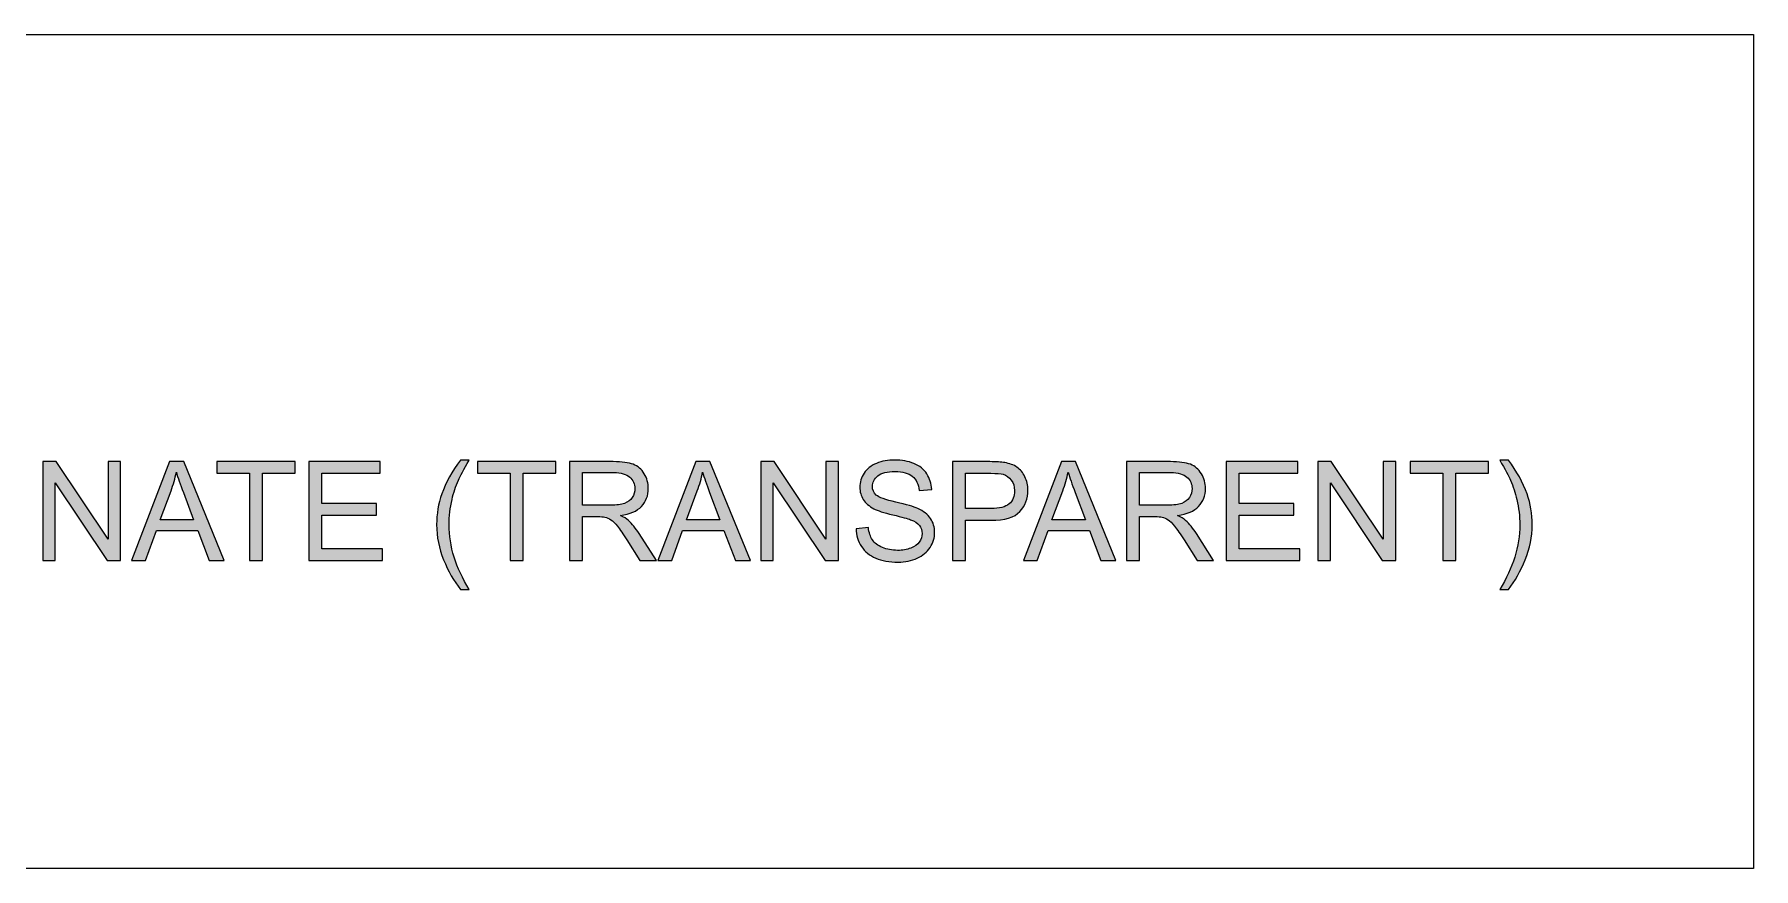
# Model space of a CAD drawing. Header units: inches. Extents: x -6.9 to 58.7, y -33.3 to 13.5.
# Drawn here: x 37.95 to 58.72, y -33.35 to -23.27 of the extents above; entities that cross this region are included whole.
import ezdxf

# ---------------------------------------------------------------- set-up
doc = ezdxf.new("R2010")
doc.units = ezdxf.units.IN
doc.header["$MEASUREMENT"] = 0
doc.layers.add('Layer 1', color=7, linetype='Continuous', lineweight=0)

# ---------------------------------------------------------------- blocks, each defined once
blk = doc.blocks.new('Block_1')
at = {"layer": 'Layer 1', "true_color": 0x000000, "transparency": 33554687}
h = blk.add_hatch(color=18, dxfattribs=at)
h.dxf.hatch_style = 2
edge = h.paths.add_edge_path()
edge.add_spline(control_points=[(38.052, -29.624), (38.052, -29.624), (38.052, -28.431), (38.052, -28.431), (38.052, -28.431), (38.214, -28.431), (38.214, -28.431), (38.214, -28.431), (38.841, -29.368), (38.841, -29.368), (38.841, -29.368), (38.841, -28.431), (38.841, -28.431), (38.841, -28.431), (38.992, -28.431), (38.992, -28.431), (38.992, -28.431), (38.992, -29.624), (38.992, -29.624), (38.992, -29.624), (38.83, -29.624), (38.83, -29.624), (38.83, -29.624), (38.203, -28.687), (38.203, -28.687), (38.203, -28.687), (38.203, -29.624), (38.203, -29.624), (38.203, -29.624), (38.052, -29.624), (38.052, -29.624)], knot_values=[0, 0, 0, 0, 1, 1, 1, 2, 2, 2, 3, 3, 3, 4, 4, 4, 5, 5, 5, 6, 6, 6, 7, 7, 7, 8, 8, 8, 9, 9, 9, 10, 10, 10, 10], degree=3, periodic=0)
h = blk.add_hatch(color=18, dxfattribs=at)
h.dxf.hatch_style = 2
edge = h.paths.add_edge_path()
edge.add_spline(control_points=[(39.471, -29.134), (39.471, -29.134), (39.875, -29.134), (39.875, -29.134), (39.875, -29.134), (39.751, -28.804), (39.751, -28.804), (39.713, -28.704), (39.684, -28.621), (39.666, -28.557), (39.651, -28.633), (39.629, -28.709), (39.602, -28.784), (39.602, -28.784), (39.471, -29.134), (39.471, -29.134)], knot_values=[0, 0, 0, 0, 1, 1, 1, 2, 2, 2, 3, 3, 3, 4, 4, 4, 5, 5, 5, 5], degree=3, periodic=0)
edge = h.paths.add_edge_path()
edge.add_spline(control_points=[(39.126, -29.624), (39.126, -29.624), (39.584, -28.431), (39.584, -28.431), (39.584, -28.431), (39.755, -28.431), (39.755, -28.431), (39.755, -28.431), (40.243, -29.624), (40.243, -29.624), (40.243, -29.624), (40.063, -29.624), (40.063, -29.624), (40.063, -29.624), (39.924, -29.263), (39.924, -29.263), (39.924, -29.263), (39.425, -29.263), (39.425, -29.263), (39.425, -29.263), (39.294, -29.624), (39.294, -29.624), (39.294, -29.624), (39.126, -29.624), (39.126, -29.624)], knot_values=[0, 0, 0, 0, 1, 1, 1, 2, 2, 2, 3, 3, 3, 4, 4, 4, 5, 5, 5, 6, 6, 6, 7, 7, 7, 8, 8, 8, 8], degree=3, periodic=0)
h = blk.add_hatch(color=18, dxfattribs=at)
h.dxf.hatch_style = 2
edge = h.paths.add_edge_path()
edge.add_spline(control_points=[(40.549, -29.624), (40.549, -29.624), (40.549, -28.572), (40.549, -28.572), (40.549, -28.572), (40.156, -28.572), (40.156, -28.572), (40.156, -28.572), (40.156, -28.431), (40.156, -28.431), (40.156, -28.431), (41.101, -28.431), (41.101, -28.431), (41.101, -28.431), (41.101, -28.572), (41.101, -28.572), (41.101, -28.572), (40.707, -28.572), (40.707, -28.572), (40.707, -28.572), (40.707, -29.624), (40.707, -29.624), (40.707, -29.624), (40.549, -29.624), (40.549, -29.624)], knot_values=[0, 0, 0, 0, 1, 1, 1, 2, 2, 2, 3, 3, 3, 4, 4, 4, 5, 5, 5, 6, 6, 6, 7, 7, 7, 8, 8, 8, 8], degree=3, periodic=0)
h = blk.add_hatch(color=18, dxfattribs=at)
h.dxf.hatch_style = 2
edge = h.paths.add_edge_path()
edge.add_spline(control_points=[(41.267, -29.624), (41.267, -29.624), (41.267, -28.431), (41.267, -28.431), (41.267, -28.431), (42.129, -28.431), (42.129, -28.431), (42.129, -28.431), (42.129, -28.572), (42.129, -28.572), (42.129, -28.572), (41.424, -28.572), (41.424, -28.572), (41.424, -28.572), (41.424, -28.937), (41.424, -28.937), (41.424, -28.937), (42.084, -28.937), (42.084, -28.937), (42.084, -28.937), (42.084, -29.077), (42.084, -29.077), (42.084, -29.077), (41.424, -29.077), (41.424, -29.077), (41.424, -29.077), (41.424, -29.484), (41.424, -29.484), (41.424, -29.484), (42.157, -29.484), (42.157, -29.484), (42.157, -29.484), (42.157, -29.624), (42.157, -29.624), (42.157, -29.624), (41.267, -29.624), (41.267, -29.624)], knot_values=[0, 0, 0, 0, 1, 1, 1, 2, 2, 2, 3, 3, 3, 4, 4, 4, 5, 5, 5, 6, 6, 6, 7, 7, 7, 8, 8, 8, 9, 9, 9, 10, 10, 10, 11, 11, 11, 12, 12, 12, 12], degree=3, periodic=0)
h = blk.add_hatch(color=18, dxfattribs=at)
h.dxf.hatch_style = 2
edge = h.paths.add_edge_path()
edge.add_spline(control_points=[(43.099, -29.975), (43.018, -29.873), (42.95, -29.754), (42.894, -29.617), (42.838, -29.48), (42.81, -29.339), (42.81, -29.192), (42.81, -29.063), (42.831, -28.939), (42.873, -28.821), (42.922, -28.684), (42.997, -28.547), (43.099, -28.411), (43.099, -28.411), (43.204, -28.411), (43.204, -28.411), (43.139, -28.524), (43.095, -28.604), (43.074, -28.653), (43.041, -28.727), (43.015, -28.806), (42.996, -28.887), (42.973, -28.988), (42.961, -29.09), (42.961, -29.193), (42.961, -29.454), (43.042, -29.715), (43.204, -29.975), (43.204, -29.975), (43.099, -29.975), (43.099, -29.975)], knot_values=[0, 0, 0, 0, 1, 1, 1, 2, 2, 2, 3, 3, 3, 4, 4, 4, 5, 5, 5, 6, 6, 6, 7, 7, 7, 8, 8, 8, 9, 9, 9, 10, 10, 10, 10], degree=3, periodic=0)
h = blk.add_hatch(color=18, dxfattribs=at)
h.dxf.hatch_style = 2
edge = h.paths.add_edge_path()
edge.add_spline(control_points=[(43.697, -29.624), (43.697, -29.624), (43.697, -28.572), (43.697, -28.572), (43.697, -28.572), (43.304, -28.572), (43.304, -28.572), (43.304, -28.572), (43.304, -28.431), (43.304, -28.431), (43.304, -28.431), (44.249, -28.431), (44.249, -28.431), (44.249, -28.431), (44.249, -28.572), (44.249, -28.572), (44.249, -28.572), (43.855, -28.572), (43.855, -28.572), (43.855, -28.572), (43.855, -29.624), (43.855, -29.624), (43.855, -29.624), (43.697, -29.624), (43.697, -29.624)], knot_values=[0, 0, 0, 0, 1, 1, 1, 2, 2, 2, 3, 3, 3, 4, 4, 4, 5, 5, 5, 6, 6, 6, 7, 7, 7, 8, 8, 8, 8], degree=3, periodic=0)
h = blk.add_hatch(color=18, dxfattribs=at)
h.dxf.hatch_style = 2
edge = h.paths.add_edge_path()
edge.add_spline(control_points=[(44.571, -28.958), (44.571, -28.958), (44.911, -28.958), (44.911, -28.958), (44.983, -28.958), (45.039, -28.95), (45.08, -28.935), (45.121, -28.92), (45.152, -28.897), (45.173, -28.864), (45.194, -28.831), (45.205, -28.795), (45.205, -28.757), (45.205, -28.7), (45.184, -28.654), (45.143, -28.618), (45.102, -28.581), (45.037, -28.563), (44.949, -28.563), (44.949, -28.563), (44.571, -28.563), (44.571, -28.563), (44.571, -28.563), (44.571, -28.958), (44.571, -28.958)], knot_values=[0, 0, 0, 0, 1, 1, 1, 2, 2, 2, 3, 3, 3, 4, 4, 4, 5, 5, 5, 6, 6, 6, 7, 7, 7, 8, 8, 8, 8], degree=3, periodic=0)
edge = h.paths.add_edge_path()
edge.add_spline(control_points=[(44.414, -29.624), (44.414, -29.624), (44.414, -28.431), (44.414, -28.431), (44.414, -28.431), (44.943, -28.431), (44.943, -28.431), (45.049, -28.431), (45.13, -28.442), (45.185, -28.463), (45.24, -28.485), (45.285, -28.523), (45.318, -28.577), (45.351, -28.631), (45.367, -28.691), (45.367, -28.757), (45.367, -28.841), (45.34, -28.913), (45.285, -28.971), (45.23, -29.029), (45.146, -29.066), (45.031, -29.081), (45.073, -29.102), (45.105, -29.121), (45.126, -29.141), (45.173, -29.183), (45.216, -29.236), (45.258, -29.3), (45.258, -29.3), (45.465, -29.624), (45.465, -29.624), (45.465, -29.624), (45.266, -29.624), (45.266, -29.624), (45.266, -29.624), (45.109, -29.376), (45.109, -29.376), (45.062, -29.304), (45.024, -29.25), (44.995, -29.212), (44.965, -29.174), (44.938, -29.147), (44.914, -29.132), (44.891, -29.117), (44.867, -29.106), (44.842, -29.1), (44.825, -29.096), (44.795, -29.095), (44.755, -29.095), (44.755, -29.095), (44.571, -29.095), (44.571, -29.095), (44.571, -29.095), (44.571, -29.624), (44.571, -29.624), (44.571, -29.624), (44.414, -29.624), (44.414, -29.624)], knot_values=[0, 0, 0, 0, 1, 1, 1, 2, 2, 2, 3, 3, 3, 4, 4, 4, 5, 5, 5, 6, 6, 6, 7, 7, 7, 8, 8, 8, 9, 9, 9, 10, 10, 10, 11, 11, 11, 12, 12, 12, 13, 13, 13, 14, 14, 14, 15, 15, 15, 16, 16, 16, 17, 17, 17, 18, 18, 18, 19, 19, 19, 19], degree=3, periodic=0)
h = blk.add_hatch(color=18, dxfattribs=at)
h.dxf.hatch_style = 2
edge = h.paths.add_edge_path()
edge.add_spline(control_points=[(45.828, -29.134), (45.828, -29.134), (46.232, -29.134), (46.232, -29.134), (46.232, -29.134), (46.108, -28.804), (46.108, -28.804), (46.07, -28.704), (46.042, -28.621), (46.023, -28.557), (46.008, -28.633), (45.987, -28.709), (45.959, -28.784), (45.959, -28.784), (45.828, -29.134), (45.828, -29.134)], knot_values=[0, 0, 0, 0, 1, 1, 1, 2, 2, 2, 3, 3, 3, 4, 4, 4, 5, 5, 5, 5], degree=3, periodic=0)
edge = h.paths.add_edge_path()
edge.add_spline(control_points=[(45.484, -29.624), (45.484, -29.624), (45.942, -28.431), (45.942, -28.431), (45.942, -28.431), (46.112, -28.431), (46.112, -28.431), (46.112, -28.431), (46.6, -29.624), (46.6, -29.624), (46.6, -29.624), (46.42, -29.624), (46.42, -29.624), (46.42, -29.624), (46.281, -29.263), (46.281, -29.263), (46.281, -29.263), (45.782, -29.263), (45.782, -29.263), (45.782, -29.263), (45.651, -29.624), (45.651, -29.624), (45.651, -29.624), (45.484, -29.624), (45.484, -29.624)], knot_values=[0, 0, 0, 0, 1, 1, 1, 2, 2, 2, 3, 3, 3, 4, 4, 4, 5, 5, 5, 6, 6, 6, 7, 7, 7, 8, 8, 8, 8], degree=3, periodic=0)
h = blk.add_hatch(color=18, dxfattribs=at)
h.dxf.hatch_style = 2
edge = h.paths.add_edge_path()
edge.add_spline(control_points=[(46.725, -29.624), (46.725, -29.624), (46.725, -28.431), (46.725, -28.431), (46.725, -28.431), (46.887, -28.431), (46.887, -28.431), (46.887, -28.431), (47.513, -29.368), (47.513, -29.368), (47.513, -29.368), (47.513, -28.431), (47.513, -28.431), (47.513, -28.431), (47.665, -28.431), (47.665, -28.431), (47.665, -28.431), (47.665, -29.624), (47.665, -29.624), (47.665, -29.624), (47.503, -29.624), (47.503, -29.624), (47.503, -29.624), (46.876, -28.687), (46.876, -28.687), (46.876, -28.687), (46.876, -29.624), (46.876, -29.624), (46.876, -29.624), (46.725, -29.624), (46.725, -29.624)], knot_values=[0, 0, 0, 0, 1, 1, 1, 2, 2, 2, 3, 3, 3, 4, 4, 4, 5, 5, 5, 6, 6, 6, 7, 7, 7, 8, 8, 8, 9, 9, 9, 10, 10, 10, 10], degree=3, periodic=0)
h = blk.add_hatch(color=18, dxfattribs=at)
h.dxf.hatch_style = 2
edge = h.paths.add_edge_path()
edge.add_spline(control_points=[(47.876, -29.241), (47.876, -29.241), (48.025, -29.228), (48.025, -29.228), (48.032, -29.288), (48.049, -29.337), (48.074, -29.375), (48.1, -29.413), (48.14, -29.444), (48.195, -29.468), (48.249, -29.491), (48.31, -29.503), (48.378, -29.503), (48.438, -29.503), (48.491, -29.494), (48.537, -29.476), (48.583, -29.458), (48.618, -29.434), (48.64, -29.403), (48.663, -29.371), (48.674, -29.337), (48.674, -29.3), (48.674, -29.263), (48.663, -29.23), (48.641, -29.202), (48.62, -29.174), (48.584, -29.151), (48.534, -29.132), (48.502, -29.119), (48.431, -29.1), (48.321, -29.074), (48.212, -29.047), (48.135, -29.023), (48.091, -28.999), (48.034, -28.969), (47.992, -28.932), (47.964, -28.888), (47.936, -28.844), (47.922, -28.794), (47.922, -28.74), (47.922, -28.679), (47.939, -28.623), (47.973, -28.571), (48.007, -28.518), (48.057, -28.479), (48.123, -28.452), (48.189, -28.424), (48.262, -28.411), (48.342, -28.411), (48.43, -28.411), (48.508, -28.425), (48.576, -28.454), (48.643, -28.482), (48.695, -28.524), (48.732, -28.579), (48.768, -28.635), (48.787, -28.697), (48.79, -28.767), (48.79, -28.767), (48.639, -28.779), (48.639, -28.779), (48.631, -28.703), (48.603, -28.646), (48.556, -28.608), (48.509, -28.569), (48.44, -28.55), (48.348, -28.55), (48.253, -28.55), (48.183, -28.568), (48.14, -28.603), (48.096, -28.638), (48.074, -28.68), (48.074, -28.729), (48.074, -28.772), (48.09, -28.807), (48.12, -28.835), (48.151, -28.863), (48.23, -28.891), (48.358, -28.92), (48.487, -28.949), (48.575, -28.974), (48.623, -28.996), (48.692, -29.028), (48.743, -29.069), (48.776, -29.118), (48.809, -29.167), (48.826, -29.223), (48.826, -29.287), (48.826, -29.351), (48.808, -29.411), (48.771, -29.467), (48.735, -29.523), (48.683, -29.567), (48.615, -29.598), (48.547, -29.629), (48.47, -29.645), (48.385, -29.645), (48.277, -29.645), (48.186, -29.629), (48.114, -29.597), (48.041, -29.566), (47.983, -29.519), (47.942, -29.455), (47.9, -29.392), (47.878, -29.321), (47.876, -29.241)], knot_values=[0, 0, 0, 0, 1, 1, 1, 2, 2, 2, 3, 3, 3, 4, 4, 4, 5, 5, 5, 6, 6, 6, 7, 7, 7, 8, 8, 8, 9, 9, 9, 10, 10, 10, 11, 11, 11, 12, 12, 12, 13, 13, 13, 14, 14, 14, 15, 15, 15, 16, 16, 16, 17, 17, 17, 18, 18, 18, 19, 19, 19, 20, 20, 20, 21, 21, 21, 22, 22, 22, 23, 23, 23, 24, 24, 24, 25, 25, 25, 26, 26, 26, 27, 27, 27, 28, 28, 28, 29, 29, 29, 30, 30, 30, 31, 31, 31, 32, 32, 32, 33, 33, 33, 34, 34, 34, 35, 35, 35, 35], degree=3, periodic=0)
h = blk.add_hatch(color=18, dxfattribs=at)
h.dxf.hatch_style = 2
edge = h.paths.add_edge_path()
edge.add_spline(control_points=[(49.2, -28.998), (49.2, -28.998), (49.508, -28.998), (49.508, -28.998), (49.61, -28.998), (49.682, -28.979), (49.725, -28.942), (49.768, -28.904), (49.79, -28.85), (49.79, -28.781), (49.79, -28.731), (49.777, -28.689), (49.752, -28.653), (49.726, -28.617), (49.693, -28.594), (49.652, -28.583), (49.625, -28.576), (49.576, -28.572), (49.505, -28.572), (49.505, -28.572), (49.2, -28.572), (49.2, -28.572), (49.2, -28.572), (49.2, -28.998), (49.2, -28.998)], knot_values=[0, 0, 0, 0, 1, 1, 1, 2, 2, 2, 3, 3, 3, 4, 4, 4, 5, 5, 5, 6, 6, 6, 7, 7, 7, 8, 8, 8, 8], degree=3, periodic=0)
edge = h.paths.add_edge_path()
edge.add_spline(control_points=[(49.042, -29.624), (49.042, -29.624), (49.042, -28.431), (49.042, -28.431), (49.042, -28.431), (49.492, -28.431), (49.492, -28.431), (49.571, -28.431), (49.631, -28.435), (49.673, -28.443), (49.732, -28.452), (49.781, -28.471), (49.82, -28.498), (49.86, -28.526), (49.892, -28.564), (49.916, -28.614), (49.94, -28.663), (49.952, -28.717), (49.952, -28.776), (49.952, -28.878), (49.92, -28.964), (49.855, -29.034), (49.791, -29.104), (49.674, -29.139), (49.506, -29.139), (49.506, -29.139), (49.2, -29.139), (49.2, -29.139), (49.2, -29.139), (49.2, -29.624), (49.2, -29.624), (49.2, -29.624), (49.042, -29.624), (49.042, -29.624)], knot_values=[0, 0, 0, 0, 1, 1, 1, 2, 2, 2, 3, 3, 3, 4, 4, 4, 5, 5, 5, 6, 6, 6, 7, 7, 7, 8, 8, 8, 9, 9, 9, 10, 10, 10, 11, 11, 11, 11], degree=3, periodic=0)
h = blk.add_hatch(color=18, dxfattribs=at)
h.dxf.hatch_style = 2
edge = h.paths.add_edge_path()
edge.add_spline(control_points=[(50.243, -29.134), (50.243, -29.134), (50.647, -29.134), (50.647, -29.134), (50.647, -29.134), (50.523, -28.804), (50.523, -28.804), (50.485, -28.704), (50.457, -28.621), (50.438, -28.557), (50.423, -28.633), (50.402, -28.709), (50.374, -28.784), (50.374, -28.784), (50.243, -29.134), (50.243, -29.134)], knot_values=[0, 0, 0, 0, 1, 1, 1, 2, 2, 2, 3, 3, 3, 4, 4, 4, 5, 5, 5, 5], degree=3, periodic=0)
edge = h.paths.add_edge_path()
edge.add_spline(control_points=[(49.899, -29.624), (49.899, -29.624), (50.357, -28.431), (50.357, -28.431), (50.357, -28.431), (50.527, -28.431), (50.527, -28.431), (50.527, -28.431), (51.015, -29.624), (51.015, -29.624), (51.015, -29.624), (50.835, -29.624), (50.835, -29.624), (50.835, -29.624), (50.696, -29.263), (50.696, -29.263), (50.696, -29.263), (50.197, -29.263), (50.197, -29.263), (50.197, -29.263), (50.066, -29.624), (50.066, -29.624), (50.066, -29.624), (49.899, -29.624), (49.899, -29.624)], knot_values=[0, 0, 0, 0, 1, 1, 1, 2, 2, 2, 3, 3, 3, 4, 4, 4, 5, 5, 5, 6, 6, 6, 7, 7, 7, 8, 8, 8, 8], degree=3, periodic=0)
h = blk.add_hatch(color=18, dxfattribs=at)
h.dxf.hatch_style = 2
edge = h.paths.add_edge_path()
edge.add_spline(control_points=[(51.302, -28.958), (51.302, -28.958), (51.641, -28.958), (51.641, -28.958), (51.713, -28.958), (51.77, -28.95), (51.81, -28.935), (51.851, -28.92), (51.882, -28.897), (51.903, -28.864), (51.924, -28.831), (51.935, -28.795), (51.935, -28.757), (51.935, -28.7), (51.914, -28.654), (51.873, -28.618), (51.832, -28.581), (51.768, -28.563), (51.679, -28.563), (51.679, -28.563), (51.302, -28.563), (51.302, -28.563), (51.302, -28.563), (51.302, -28.958), (51.302, -28.958)], knot_values=[0, 0, 0, 0, 1, 1, 1, 2, 2, 2, 3, 3, 3, 4, 4, 4, 5, 5, 5, 6, 6, 6, 7, 7, 7, 8, 8, 8, 8], degree=3, periodic=0)
edge = h.paths.add_edge_path()
edge.add_spline(control_points=[(51.144, -29.624), (51.144, -29.624), (51.144, -28.431), (51.144, -28.431), (51.144, -28.431), (51.673, -28.431), (51.673, -28.431), (51.779, -28.431), (51.86, -28.442), (51.915, -28.463), (51.971, -28.485), (52.015, -28.523), (52.048, -28.577), (52.081, -28.631), (52.098, -28.691), (52.098, -28.757), (52.098, -28.841), (52.07, -28.913), (52.015, -28.971), (51.961, -29.029), (51.876, -29.066), (51.761, -29.081), (51.803, -29.102), (51.835, -29.121), (51.857, -29.141), (51.903, -29.183), (51.946, -29.236), (51.988, -29.3), (51.988, -29.3), (52.195, -29.624), (52.195, -29.624), (52.195, -29.624), (51.997, -29.624), (51.997, -29.624), (51.997, -29.624), (51.839, -29.376), (51.839, -29.376), (51.793, -29.304), (51.755, -29.25), (51.725, -29.212), (51.695, -29.174), (51.668, -29.147), (51.645, -29.132), (51.621, -29.117), (51.597, -29.106), (51.573, -29.1), (51.555, -29.096), (51.525, -29.095), (51.485, -29.095), (51.485, -29.095), (51.302, -29.095), (51.302, -29.095), (51.302, -29.095), (51.302, -29.624), (51.302, -29.624), (51.302, -29.624), (51.144, -29.624), (51.144, -29.624)], knot_values=[0, 0, 0, 0, 1, 1, 1, 2, 2, 2, 3, 3, 3, 4, 4, 4, 5, 5, 5, 6, 6, 6, 7, 7, 7, 8, 8, 8, 9, 9, 9, 10, 10, 10, 11, 11, 11, 12, 12, 12, 13, 13, 13, 14, 14, 14, 15, 15, 15, 16, 16, 16, 17, 17, 17, 18, 18, 18, 19, 19, 19, 19], degree=3, periodic=0)
h = blk.add_hatch(color=18, dxfattribs=at)
h.dxf.hatch_style = 2
edge = h.paths.add_edge_path()
edge.add_spline(control_points=[(52.348, -29.624), (52.348, -29.624), (52.348, -28.431), (52.348, -28.431), (52.348, -28.431), (53.211, -28.431), (53.211, -28.431), (53.211, -28.431), (53.211, -28.572), (53.211, -28.572), (53.211, -28.572), (52.506, -28.572), (52.506, -28.572), (52.506, -28.572), (52.506, -28.937), (52.506, -28.937), (52.506, -28.937), (53.166, -28.937), (53.166, -28.937), (53.166, -28.937), (53.166, -29.077), (53.166, -29.077), (53.166, -29.077), (52.506, -29.077), (52.506, -29.077), (52.506, -29.077), (52.506, -29.484), (52.506, -29.484), (52.506, -29.484), (53.238, -29.484), (53.238, -29.484), (53.238, -29.484), (53.238, -29.624), (53.238, -29.624), (53.238, -29.624), (52.348, -29.624), (52.348, -29.624)], knot_values=[0, 0, 0, 0, 1, 1, 1, 2, 2, 2, 3, 3, 3, 4, 4, 4, 5, 5, 5, 6, 6, 6, 7, 7, 7, 8, 8, 8, 9, 9, 9, 10, 10, 10, 11, 11, 11, 12, 12, 12, 12], degree=3, periodic=0)
h = blk.add_hatch(color=18, dxfattribs=at)
h.dxf.hatch_style = 2
edge = h.paths.add_edge_path()
edge.add_spline(control_points=[(53.455, -29.624), (53.455, -29.624), (53.455, -28.431), (53.455, -28.431), (53.455, -28.431), (53.617, -28.431), (53.617, -28.431), (53.617, -28.431), (54.244, -29.368), (54.244, -29.368), (54.244, -29.368), (54.244, -28.431), (54.244, -28.431), (54.244, -28.431), (54.395, -28.431), (54.395, -28.431), (54.395, -28.431), (54.395, -29.624), (54.395, -29.624), (54.395, -29.624), (54.233, -29.624), (54.233, -29.624), (54.233, -29.624), (53.606, -28.687), (53.606, -28.687), (53.606, -28.687), (53.606, -29.624), (53.606, -29.624), (53.606, -29.624), (53.455, -29.624), (53.455, -29.624)], knot_values=[0, 0, 0, 0, 1, 1, 1, 2, 2, 2, 3, 3, 3, 4, 4, 4, 5, 5, 5, 6, 6, 6, 7, 7, 7, 8, 8, 8, 9, 9, 9, 10, 10, 10, 10], degree=3, periodic=0)
h = blk.add_hatch(color=18, dxfattribs=at)
h.dxf.hatch_style = 2
edge = h.paths.add_edge_path()
edge.add_spline(control_points=[(54.964, -29.624), (54.964, -29.624), (54.964, -28.572), (54.964, -28.572), (54.964, -28.572), (54.571, -28.572), (54.571, -28.572), (54.571, -28.572), (54.571, -28.431), (54.571, -28.431), (54.571, -28.431), (55.516, -28.431), (55.516, -28.431), (55.516, -28.431), (55.516, -28.572), (55.516, -28.572), (55.516, -28.572), (55.122, -28.572), (55.122, -28.572), (55.122, -28.572), (55.122, -29.624), (55.122, -29.624), (55.122, -29.624), (54.964, -29.624), (54.964, -29.624)], knot_values=[0, 0, 0, 0, 1, 1, 1, 2, 2, 2, 3, 3, 3, 4, 4, 4, 5, 5, 5, 6, 6, 6, 7, 7, 7, 8, 8, 8, 8], degree=3, periodic=0)
h = blk.add_hatch(color=18, dxfattribs=at)
h.dxf.hatch_style = 2
edge = h.paths.add_edge_path()
edge.add_spline(control_points=[(55.756, -29.975), (55.756, -29.975), (55.651, -29.975), (55.651, -29.975), (55.813, -29.715), (55.894, -29.454), (55.894, -29.193), (55.894, -29.091), (55.882, -28.99), (55.859, -28.889), (55.84, -28.808), (55.815, -28.73), (55.782, -28.655), (55.76, -28.606), (55.717, -28.525), (55.651, -28.411), (55.651, -28.411), (55.756, -28.411), (55.756, -28.411), (55.858, -28.547), (55.933, -28.684), (55.982, -28.821), (56.024, -28.939), (56.044, -29.063), (56.044, -29.192), (56.044, -29.339), (56.016, -29.48), (55.96, -29.617), (55.904, -29.754), (55.836, -29.873), (55.756, -29.975)], knot_values=[0, 0, 0, 0, 1, 1, 1, 2, 2, 2, 3, 3, 3, 4, 4, 4, 5, 5, 5, 6, 6, 6, 7, 7, 7, 8, 8, 8, 9, 9, 9, 10, 10, 10, 10], degree=3, periodic=0)
at = {"layer": 'Layer 1'}
for points, knots in [([(38.052, -29.624), (38.052, -29.624), (38.052, -28.431), (38.052, -28.431), (38.052, -28.431), (38.214, -28.431), (38.214, -28.431), (38.214, -28.431), (38.841, -29.368), (38.841, -29.368), (38.841, -29.368), (38.841, -28.431), (38.841, -28.431), (38.841, -28.431), (38.992, -28.431), (38.992, -28.431), (38.992, -28.431), (38.992, -29.624), (38.992, -29.624), (38.992, -29.624), (38.83, -29.624), (38.83, -29.624), (38.83, -29.624), (38.203, -28.687), (38.203, -28.687), (38.203, -28.687), (38.203, -29.624), (38.203, -29.624), (38.203, -29.624), (38.052, -29.624), (38.052, -29.624)], [0, 0, 0, 0, 1, 1, 1, 2, 2, 2, 3, 3, 3, 4, 4, 4, 5, 5, 5, 6, 6, 6, 7, 7, 7, 8, 8, 8, 9, 9, 9, 10, 10, 10, 10]), ([(39.126, -29.624), (39.126, -29.624), (39.584, -28.431), (39.584, -28.431), (39.584, -28.431), (39.755, -28.431), (39.755, -28.431), (39.755, -28.431), (40.243, -29.624), (40.243, -29.624), (40.243, -29.624), (40.063, -29.624), (40.063, -29.624), (40.063, -29.624), (39.924, -29.263), (39.924, -29.263), (39.924, -29.263), (39.425, -29.263), (39.425, -29.263), (39.425, -29.263), (39.294, -29.624), (39.294, -29.624), (39.294, -29.624), (39.126, -29.624), (39.126, -29.624)], [0, 0, 0, 0, 1, 1, 1, 2, 2, 2, 3, 3, 3, 4, 4, 4, 5, 5, 5, 6, 6, 6, 7, 7, 7, 8, 8, 8, 8]), ([(40.549, -29.624), (40.549, -29.624), (40.549, -28.572), (40.549, -28.572), (40.549, -28.572), (40.156, -28.572), (40.156, -28.572), (40.156, -28.572), (40.156, -28.431), (40.156, -28.431), (40.156, -28.431), (41.101, -28.431), (41.101, -28.431), (41.101, -28.431), (41.101, -28.572), (41.101, -28.572), (41.101, -28.572), (40.707, -28.572), (40.707, -28.572), (40.707, -28.572), (40.707, -29.624), (40.707, -29.624), (40.707, -29.624), (40.549, -29.624), (40.549, -29.624)], [0, 0, 0, 0, 1, 1, 1, 2, 2, 2, 3, 3, 3, 4, 4, 4, 5, 5, 5, 6, 6, 6, 7, 7, 7, 8, 8, 8, 8]), ([(41.267, -29.624), (41.267, -29.624), (41.267, -28.431), (41.267, -28.431), (41.267, -28.431), (42.129, -28.431), (42.129, -28.431), (42.129, -28.431), (42.129, -28.572), (42.129, -28.572), (42.129, -28.572), (41.424, -28.572), (41.424, -28.572), (41.424, -28.572), (41.424, -28.937), (41.424, -28.937), (41.424, -28.937), (42.084, -28.937), (42.084, -28.937), (42.084, -28.937), (42.084, -29.077), (42.084, -29.077), (42.084, -29.077), (41.424, -29.077), (41.424, -29.077), (41.424, -29.077), (41.424, -29.484), (41.424, -29.484), (41.424, -29.484), (42.157, -29.484), (42.157, -29.484), (42.157, -29.484), (42.157, -29.624), (42.157, -29.624), (42.157, -29.624), (41.267, -29.624), (41.267, -29.624)], [0, 0, 0, 0, 1, 1, 1, 2, 2, 2, 3, 3, 3, 4, 4, 4, 5, 5, 5, 6, 6, 6, 7, 7, 7, 8, 8, 8, 9, 9, 9, 10, 10, 10, 11, 11, 11, 12, 12, 12, 12]), ([(43.099, -29.975), (43.018, -29.873), (42.95, -29.754), (42.894, -29.617), (42.838, -29.48), (42.81, -29.339), (42.81, -29.192), (42.81, -29.063), (42.831, -28.939), (42.873, -28.821), (42.922, -28.684), (42.997, -28.547), (43.099, -28.411), (43.099, -28.411), (43.204, -28.411), (43.204, -28.411), (43.139, -28.524), (43.095, -28.604), (43.074, -28.653), (43.041, -28.727), (43.015, -28.806), (42.996, -28.887), (42.973, -28.988), (42.961, -29.09), (42.961, -29.193), (42.961, -29.454), (43.042, -29.715), (43.204, -29.975), (43.204, -29.975), (43.099, -29.975), (43.099, -29.975)], [0, 0, 0, 0, 1, 1, 1, 2, 2, 2, 3, 3, 3, 4, 4, 4, 5, 5, 5, 6, 6, 6, 7, 7, 7, 8, 8, 8, 9, 9, 9, 10, 10, 10, 10]), ([(43.697, -29.624), (43.697, -29.624), (43.697, -28.572), (43.697, -28.572), (43.697, -28.572), (43.304, -28.572), (43.304, -28.572), (43.304, -28.572), (43.304, -28.431), (43.304, -28.431), (43.304, -28.431), (44.249, -28.431), (44.249, -28.431), (44.249, -28.431), (44.249, -28.572), (44.249, -28.572), (44.249, -28.572), (43.855, -28.572), (43.855, -28.572), (43.855, -28.572), (43.855, -29.624), (43.855, -29.624), (43.855, -29.624), (43.697, -29.624), (43.697, -29.624)], [0, 0, 0, 0, 1, 1, 1, 2, 2, 2, 3, 3, 3, 4, 4, 4, 5, 5, 5, 6, 6, 6, 7, 7, 7, 8, 8, 8, 8]), ([(44.414, -29.624), (44.414, -29.624), (44.414, -28.431), (44.414, -28.431), (44.414, -28.431), (44.943, -28.431), (44.943, -28.431), (45.049, -28.431), (45.13, -28.442), (45.185, -28.463), (45.24, -28.485), (45.285, -28.523), (45.318, -28.577), (45.351, -28.631), (45.367, -28.691), (45.367, -28.757), (45.367, -28.841), (45.34, -28.913), (45.285, -28.971), (45.23, -29.029), (45.146, -29.066), (45.031, -29.081), (45.073, -29.102), (45.105, -29.121), (45.126, -29.141), (45.173, -29.183), (45.216, -29.236), (45.258, -29.3), (45.258, -29.3), (45.465, -29.624), (45.465, -29.624), (45.465, -29.624), (45.266, -29.624), (45.266, -29.624), (45.266, -29.624), (45.109, -29.376), (45.109, -29.376), (45.062, -29.304), (45.024, -29.25), (44.995, -29.212), (44.965, -29.174), (44.938, -29.147), (44.914, -29.132), (44.891, -29.117), (44.867, -29.106), (44.842, -29.1), (44.825, -29.096), (44.795, -29.095), (44.755, -29.095), (44.755, -29.095), (44.571, -29.095), (44.571, -29.095), (44.571, -29.095), (44.571, -29.624), (44.571, -29.624), (44.571, -29.624), (44.414, -29.624), (44.414, -29.624)], [0, 0, 0, 0, 1, 1, 1, 2, 2, 2, 3, 3, 3, 4, 4, 4, 5, 5, 5, 6, 6, 6, 7, 7, 7, 8, 8, 8, 9, 9, 9, 10, 10, 10, 11, 11, 11, 12, 12, 12, 13, 13, 13, 14, 14, 14, 15, 15, 15, 16, 16, 16, 17, 17, 17, 18, 18, 18, 19, 19, 19, 19]), ([(45.484, -29.624), (45.484, -29.624), (45.942, -28.431), (45.942, -28.431), (45.942, -28.431), (46.112, -28.431), (46.112, -28.431), (46.112, -28.431), (46.6, -29.624), (46.6, -29.624), (46.6, -29.624), (46.42, -29.624), (46.42, -29.624), (46.42, -29.624), (46.281, -29.263), (46.281, -29.263), (46.281, -29.263), (45.782, -29.263), (45.782, -29.263), (45.782, -29.263), (45.651, -29.624), (45.651, -29.624), (45.651, -29.624), (45.484, -29.624), (45.484, -29.624)], [0, 0, 0, 0, 1, 1, 1, 2, 2, 2, 3, 3, 3, 4, 4, 4, 5, 5, 5, 6, 6, 6, 7, 7, 7, 8, 8, 8, 8]), ([(46.725, -29.624), (46.725, -29.624), (46.725, -28.431), (46.725, -28.431), (46.725, -28.431), (46.887, -28.431), (46.887, -28.431), (46.887, -28.431), (47.513, -29.368), (47.513, -29.368), (47.513, -29.368), (47.513, -28.431), (47.513, -28.431), (47.513, -28.431), (47.665, -28.431), (47.665, -28.431), (47.665, -28.431), (47.665, -29.624), (47.665, -29.624), (47.665, -29.624), (47.503, -29.624), (47.503, -29.624), (47.503, -29.624), (46.876, -28.687), (46.876, -28.687), (46.876, -28.687), (46.876, -29.624), (46.876, -29.624), (46.876, -29.624), (46.725, -29.624), (46.725, -29.624)], [0, 0, 0, 0, 1, 1, 1, 2, 2, 2, 3, 3, 3, 4, 4, 4, 5, 5, 5, 6, 6, 6, 7, 7, 7, 8, 8, 8, 9, 9, 9, 10, 10, 10, 10]), ([(47.876, -29.241), (47.876, -29.241), (48.025, -29.228), (48.025, -29.228), (48.032, -29.288), (48.049, -29.337), (48.074, -29.375), (48.1, -29.413), (48.14, -29.444), (48.195, -29.468), (48.249, -29.491), (48.31, -29.503), (48.378, -29.503), (48.438, -29.503), (48.491, -29.494), (48.537, -29.476), (48.583, -29.458), (48.618, -29.434), (48.64, -29.403), (48.663, -29.371), (48.674, -29.337), (48.674, -29.3), (48.674, -29.263), (48.663, -29.23), (48.641, -29.202), (48.62, -29.174), (48.584, -29.151), (48.534, -29.132), (48.502, -29.119), (48.431, -29.1), (48.321, -29.074), (48.212, -29.047), (48.135, -29.023), (48.091, -28.999), (48.034, -28.969), (47.992, -28.932), (47.964, -28.888), (47.936, -28.844), (47.922, -28.794), (47.922, -28.74), (47.922, -28.679), (47.939, -28.623), (47.973, -28.571), (48.007, -28.518), (48.057, -28.479), (48.123, -28.452), (48.189, -28.424), (48.262, -28.411), (48.342, -28.411), (48.43, -28.411), (48.508, -28.425), (48.576, -28.454), (48.643, -28.482), (48.695, -28.524), (48.732, -28.579), (48.768, -28.635), (48.787, -28.697), (48.79, -28.767), (48.79, -28.767), (48.639, -28.779), (48.639, -28.779), (48.631, -28.703), (48.603, -28.646), (48.556, -28.608), (48.509, -28.569), (48.44, -28.55), (48.348, -28.55), (48.253, -28.55), (48.183, -28.568), (48.14, -28.603), (48.096, -28.638), (48.074, -28.68), (48.074, -28.729), (48.074, -28.772), (48.09, -28.807), (48.12, -28.835), (48.151, -28.863), (48.23, -28.891), (48.358, -28.92), (48.487, -28.949), (48.575, -28.974), (48.623, -28.996), (48.692, -29.028), (48.743, -29.069), (48.776, -29.118), (48.809, -29.167), (48.826, -29.223), (48.826, -29.287), (48.826, -29.351), (48.808, -29.411), (48.771, -29.467), (48.735, -29.523), (48.683, -29.567), (48.615, -29.598), (48.547, -29.629), (48.47, -29.645), (48.385, -29.645), (48.277, -29.645), (48.186, -29.629), (48.114, -29.597), (48.041, -29.566), (47.983, -29.519), (47.942, -29.455), (47.9, -29.392), (47.878, -29.321), (47.876, -29.241)], [0, 0, 0, 0, 1, 1, 1, 2, 2, 2, 3, 3, 3, 4, 4, 4, 5, 5, 5, 6, 6, 6, 7, 7, 7, 8, 8, 8, 9, 9, 9, 10, 10, 10, 11, 11, 11, 12, 12, 12, 13, 13, 13, 14, 14, 14, 15, 15, 15, 16, 16, 16, 17, 17, 17, 18, 18, 18, 19, 19, 19, 20, 20, 20, 21, 21, 21, 22, 22, 22, 23, 23, 23, 24, 24, 24, 25, 25, 25, 26, 26, 26, 27, 27, 27, 28, 28, 28, 29, 29, 29, 30, 30, 30, 31, 31, 31, 32, 32, 32, 33, 33, 33, 34, 34, 34, 35, 35, 35, 35]), ([(49.042, -29.624), (49.042, -29.624), (49.042, -28.431), (49.042, -28.431), (49.042, -28.431), (49.492, -28.431), (49.492, -28.431), (49.571, -28.431), (49.631, -28.435), (49.673, -28.443), (49.732, -28.452), (49.781, -28.471), (49.82, -28.498), (49.86, -28.526), (49.892, -28.564), (49.916, -28.614), (49.94, -28.663), (49.952, -28.717), (49.952, -28.776), (49.952, -28.878), (49.92, -28.964), (49.855, -29.034), (49.791, -29.104), (49.674, -29.139), (49.506, -29.139), (49.506, -29.139), (49.2, -29.139), (49.2, -29.139), (49.2, -29.139), (49.2, -29.624), (49.2, -29.624), (49.2, -29.624), (49.042, -29.624), (49.042, -29.624)], [0, 0, 0, 0, 1, 1, 1, 2, 2, 2, 3, 3, 3, 4, 4, 4, 5, 5, 5, 6, 6, 6, 7, 7, 7, 8, 8, 8, 9, 9, 9, 10, 10, 10, 11, 11, 11, 11]), ([(49.899, -29.624), (49.899, -29.624), (50.357, -28.431), (50.357, -28.431), (50.357, -28.431), (50.527, -28.431), (50.527, -28.431), (50.527, -28.431), (51.015, -29.624), (51.015, -29.624), (51.015, -29.624), (50.835, -29.624), (50.835, -29.624), (50.835, -29.624), (50.696, -29.263), (50.696, -29.263), (50.696, -29.263), (50.197, -29.263), (50.197, -29.263), (50.197, -29.263), (50.066, -29.624), (50.066, -29.624), (50.066, -29.624), (49.899, -29.624), (49.899, -29.624)], [0, 0, 0, 0, 1, 1, 1, 2, 2, 2, 3, 3, 3, 4, 4, 4, 5, 5, 5, 6, 6, 6, 7, 7, 7, 8, 8, 8, 8]), ([(51.144, -29.624), (51.144, -29.624), (51.144, -28.431), (51.144, -28.431), (51.144, -28.431), (51.673, -28.431), (51.673, -28.431), (51.779, -28.431), (51.86, -28.442), (51.915, -28.463), (51.971, -28.485), (52.015, -28.523), (52.048, -28.577), (52.081, -28.631), (52.098, -28.691), (52.098, -28.757), (52.098, -28.841), (52.07, -28.913), (52.015, -28.971), (51.961, -29.029), (51.876, -29.066), (51.761, -29.081), (51.803, -29.102), (51.835, -29.121), (51.857, -29.141), (51.903, -29.183), (51.946, -29.236), (51.988, -29.3), (51.988, -29.3), (52.195, -29.624), (52.195, -29.624), (52.195, -29.624), (51.997, -29.624), (51.997, -29.624), (51.997, -29.624), (51.839, -29.376), (51.839, -29.376), (51.793, -29.304), (51.755, -29.25), (51.725, -29.212), (51.695, -29.174), (51.668, -29.147), (51.645, -29.132), (51.621, -29.117), (51.597, -29.106), (51.573, -29.1), (51.555, -29.096), (51.525, -29.095), (51.485, -29.095), (51.485, -29.095), (51.302, -29.095), (51.302, -29.095), (51.302, -29.095), (51.302, -29.624), (51.302, -29.624), (51.302, -29.624), (51.144, -29.624), (51.144, -29.624)], [0, 0, 0, 0, 1, 1, 1, 2, 2, 2, 3, 3, 3, 4, 4, 4, 5, 5, 5, 6, 6, 6, 7, 7, 7, 8, 8, 8, 9, 9, 9, 10, 10, 10, 11, 11, 11, 12, 12, 12, 13, 13, 13, 14, 14, 14, 15, 15, 15, 16, 16, 16, 17, 17, 17, 18, 18, 18, 19, 19, 19, 19]), ([(52.348, -29.624), (52.348, -29.624), (52.348, -28.431), (52.348, -28.431), (52.348, -28.431), (53.211, -28.431), (53.211, -28.431), (53.211, -28.431), (53.211, -28.572), (53.211, -28.572), (53.211, -28.572), (52.506, -28.572), (52.506, -28.572), (52.506, -28.572), (52.506, -28.937), (52.506, -28.937), (52.506, -28.937), (53.166, -28.937), (53.166, -28.937), (53.166, -28.937), (53.166, -29.077), (53.166, -29.077), (53.166, -29.077), (52.506, -29.077), (52.506, -29.077), (52.506, -29.077), (52.506, -29.484), (52.506, -29.484), (52.506, -29.484), (53.238, -29.484), (53.238, -29.484), (53.238, -29.484), (53.238, -29.624), (53.238, -29.624), (53.238, -29.624), (52.348, -29.624), (52.348, -29.624)], [0, 0, 0, 0, 1, 1, 1, 2, 2, 2, 3, 3, 3, 4, 4, 4, 5, 5, 5, 6, 6, 6, 7, 7, 7, 8, 8, 8, 9, 9, 9, 10, 10, 10, 11, 11, 11, 12, 12, 12, 12]), ([(53.455, -29.624), (53.455, -29.624), (53.455, -28.431), (53.455, -28.431), (53.455, -28.431), (53.617, -28.431), (53.617, -28.431), (53.617, -28.431), (54.244, -29.368), (54.244, -29.368), (54.244, -29.368), (54.244, -28.431), (54.244, -28.431), (54.244, -28.431), (54.395, -28.431), (54.395, -28.431), (54.395, -28.431), (54.395, -29.624), (54.395, -29.624), (54.395, -29.624), (54.233, -29.624), (54.233, -29.624), (54.233, -29.624), (53.606, -28.687), (53.606, -28.687), (53.606, -28.687), (53.606, -29.624), (53.606, -29.624), (53.606, -29.624), (53.455, -29.624), (53.455, -29.624)], [0, 0, 0, 0, 1, 1, 1, 2, 2, 2, 3, 3, 3, 4, 4, 4, 5, 5, 5, 6, 6, 6, 7, 7, 7, 8, 8, 8, 9, 9, 9, 10, 10, 10, 10]), ([(54.964, -29.624), (54.964, -29.624), (54.964, -28.572), (54.964, -28.572), (54.964, -28.572), (54.571, -28.572), (54.571, -28.572), (54.571, -28.572), (54.571, -28.431), (54.571, -28.431), (54.571, -28.431), (55.516, -28.431), (55.516, -28.431), (55.516, -28.431), (55.516, -28.572), (55.516, -28.572), (55.516, -28.572), (55.122, -28.572), (55.122, -28.572), (55.122, -28.572), (55.122, -29.624), (55.122, -29.624), (55.122, -29.624), (54.964, -29.624), (54.964, -29.624)], [0, 0, 0, 0, 1, 1, 1, 2, 2, 2, 3, 3, 3, 4, 4, 4, 5, 5, 5, 6, 6, 6, 7, 7, 7, 8, 8, 8, 8]), ([(55.756, -29.975), (55.756, -29.975), (55.651, -29.975), (55.651, -29.975), (55.813, -29.715), (55.894, -29.454), (55.894, -29.193), (55.894, -29.091), (55.882, -28.99), (55.859, -28.889), (55.84, -28.808), (55.815, -28.73), (55.782, -28.655), (55.76, -28.606), (55.717, -28.525), (55.651, -28.411), (55.651, -28.411), (55.756, -28.411), (55.756, -28.411), (55.858, -28.547), (55.933, -28.684), (55.982, -28.821), (56.024, -28.939), (56.044, -29.063), (56.044, -29.192), (56.044, -29.339), (56.016, -29.48), (55.96, -29.617), (55.904, -29.754), (55.836, -29.873), (55.756, -29.975)], [0, 0, 0, 0, 1, 1, 1, 2, 2, 2, 3, 3, 3, 4, 4, 4, 5, 5, 5, 6, 6, 6, 7, 7, 7, 8, 8, 8, 9, 9, 9, 10, 10, 10, 10]), ([(39.471, -29.134), (39.471, -29.134), (39.875, -29.134), (39.875, -29.134), (39.875, -29.134), (39.751, -28.804), (39.751, -28.804), (39.713, -28.704), (39.684, -28.621), (39.666, -28.557), (39.651, -28.633), (39.629, -28.709), (39.602, -28.784), (39.602, -28.784), (39.471, -29.134), (39.471, -29.134)], [0, 0, 0, 0, 1, 1, 1, 2, 2, 2, 3, 3, 3, 4, 4, 4, 5, 5, 5, 5]), ([(44.571, -28.958), (44.571, -28.958), (44.911, -28.958), (44.911, -28.958), (44.983, -28.958), (45.039, -28.95), (45.08, -28.935), (45.121, -28.92), (45.152, -28.897), (45.173, -28.864), (45.194, -28.831), (45.205, -28.795), (45.205, -28.757), (45.205, -28.7), (45.184, -28.654), (45.143, -28.618), (45.102, -28.581), (45.037, -28.563), (44.949, -28.563), (44.949, -28.563), (44.571, -28.563), (44.571, -28.563), (44.571, -28.563), (44.571, -28.958), (44.571, -28.958)], [0, 0, 0, 0, 1, 1, 1, 2, 2, 2, 3, 3, 3, 4, 4, 4, 5, 5, 5, 6, 6, 6, 7, 7, 7, 8, 8, 8, 8]), ([(45.828, -29.134), (45.828, -29.134), (46.232, -29.134), (46.232, -29.134), (46.232, -29.134), (46.108, -28.804), (46.108, -28.804), (46.07, -28.704), (46.042, -28.621), (46.023, -28.557), (46.008, -28.633), (45.987, -28.709), (45.959, -28.784), (45.959, -28.784), (45.828, -29.134), (45.828, -29.134)], [0, 0, 0, 0, 1, 1, 1, 2, 2, 2, 3, 3, 3, 4, 4, 4, 5, 5, 5, 5]), ([(49.2, -28.998), (49.2, -28.998), (49.508, -28.998), (49.508, -28.998), (49.61, -28.998), (49.682, -28.979), (49.725, -28.942), (49.768, -28.904), (49.79, -28.85), (49.79, -28.781), (49.79, -28.731), (49.777, -28.689), (49.752, -28.653), (49.726, -28.617), (49.693, -28.594), (49.652, -28.583), (49.625, -28.576), (49.576, -28.572), (49.505, -28.572), (49.505, -28.572), (49.2, -28.572), (49.2, -28.572), (49.2, -28.572), (49.2, -28.998), (49.2, -28.998)], [0, 0, 0, 0, 1, 1, 1, 2, 2, 2, 3, 3, 3, 4, 4, 4, 5, 5, 5, 6, 6, 6, 7, 7, 7, 8, 8, 8, 8]), ([(50.243, -29.134), (50.243, -29.134), (50.647, -29.134), (50.647, -29.134), (50.647, -29.134), (50.523, -28.804), (50.523, -28.804), (50.485, -28.704), (50.457, -28.621), (50.438, -28.557), (50.423, -28.633), (50.402, -28.709), (50.374, -28.784), (50.374, -28.784), (50.243, -29.134), (50.243, -29.134)], [0, 0, 0, 0, 1, 1, 1, 2, 2, 2, 3, 3, 3, 4, 4, 4, 5, 5, 5, 5]), ([(51.302, -28.958), (51.302, -28.958), (51.641, -28.958), (51.641, -28.958), (51.713, -28.958), (51.77, -28.95), (51.81, -28.935), (51.851, -28.92), (51.882, -28.897), (51.903, -28.864), (51.924, -28.831), (51.935, -28.795), (51.935, -28.757), (51.935, -28.7), (51.914, -28.654), (51.873, -28.618), (51.832, -28.581), (51.768, -28.563), (51.679, -28.563), (51.679, -28.563), (51.302, -28.563), (51.302, -28.563), (51.302, -28.563), (51.302, -28.958), (51.302, -28.958)], [0, 0, 0, 0, 1, 1, 1, 2, 2, 2, 3, 3, 3, 4, 4, 4, 5, 5, 5, 6, 6, 6, 7, 7, 7, 8, 8, 8, 8])]:
    blk.add_open_spline(points, degree=3, knots=knots, dxfattribs=at)
blk = doc.blocks.new('Block_0')
at = {"layer": 'Layer 1'}
blk.add_blockref('Block_1', (0, 0), dxfattribs=at)

msp = doc.modelspace()

# ---------------------------------------------------------------- linework, layer by layer
at = {"layer": 'Layer 1', "color": 18, "lineweight": 5, "true_color": 0x000000}
msp.add_lwpolyline([(58.718, -33.349), (-6.869, -33.349), (-6.869, -23.268), (58.718, -23.268)], close=True, dxfattribs=at)

# ---------------------------------------------------------------- block references
at = {"layer": 'Layer 1'}
msp.add_blockref('Block_0', (0, 0), dxfattribs=at)

doc.saveas('drawing.dxf')
